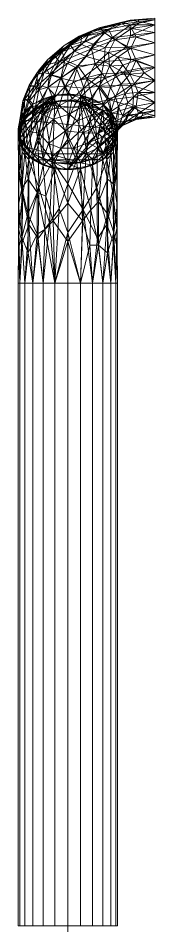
# Model space of a CAD drawing. Header units: inches. Extents: x -3325 to -59, y 5 to 733.
# Drawn here: x -334.44 to -330.48, y 573.6 to 599.96 of the extents above; entities that cross this region are included whole.
import ezdxf

# ---------------------------------------------------------------- set-up
doc = ezdxf.new("R2010")
doc.units = ezdxf.units.IN
doc.header["$MEASUREMENT"] = 0
doc.layers.add('P-PIPE', color=10, linetype='Continuous', lineweight=9)

# ---------------------------------------------------------------- blocks, each defined once
blk = doc.blocks.new('Elbow - Welded - Generic - Standard-1134765-06 - Fifth Level')
at = {"layer": 'P-PIPE'}
mesh = blk.add_polyface(dxfattribs=at)
corners = [(0.766, 2.798), (-0.197, 2.059), (-1.317, 1.595), (-2.52, 1.437), (-2.52, 1.388, 0.372), (-2.52, 1.244, 0.719), (-2.52, 1.016, 1.016), (-2.52, 0.719, 1.244), (-2.52, 0.372, 1.388), (-2.52, 0, 1.437), (-2.52, -0.372, 1.388), (-2.52, -0.719, 1.244), (-2.52, -1.016, 1.016), (-2.52, -1.244, 0.719), (-2.52, -1.388, 0.372), (-2.52, -1.437), (-1.053, -1.293), (0.358, -0.865), (1.658, -0.17), (2.798, 0.766), (2.763, 0.8, 0.372), (2.662, 0.902, 0.719), (2.5, 1.063, 1.016), (2.29, 1.274, 1.244), (2.045, 1.519, 1.388), (1.782, 1.782, 1.437), (1.519, 2.045, 1.388), (1.274, 2.29, 1.244), (1.063, 2.5, 1.016), (0.902, 2.662, 0.719), (0.8, 2.763, 0.372), (0.253, -0.611, 0.844), (0.031, -0.075, 1.314), (-0.717, 1.731, 0.427), (-0.251, 0.606, 1.429), (-0.517, 1.249, 1.158), (-0.385, -1.054, 0.444), (1.34, -0.254, 0.528), (-0.822, -0.683, 1.126), (1.064, 0.098, 1.126), (-0.935, -0.007, 1.422), (0.69, 0.671, 1.422), (-0.163, 1.723, 0.892), (-1.062, 0.725, 1.336), (0.353, 1.333, 1.335), (-1.226, -1.034, 0.861), (1.598, 0.136, 0.861), (-1.416, 1.255, 0.888), (-1.419, 1.416, 0.637), (-0.398, 1.765, 0.668), (-1.348, -0.46, 1.321), (1.279, 0.627, 1.321), (1.029, -0.523, 0.248), (-1.497, 0.262, 1.427), (0.873, 1.244, 1.427), (-1.638, 0.94, 1.148), (0.494, 1.822, 1.148)]
mesh.append_faces([[corners[k] for k in face] for face in [(16, 14, 15)]], dxfattribs={"vtx0": -1})
mesh.append_faces([[corners[k] for k in face] for face in [(6, 47, 5), (5, 48, 4), (17, 36, 16), (21, 37, 20), (2, 33, 1), (30, 49, 29)]], dxfattribs={"vtx0": -1, "vtx1": -1})
mesh.append_faces([[corners[k] for k in face] for face in [(36, 14, 16), (50, 38, 32), (40, 34, 53), (39, 46, 22), (47, 35, 42), (43, 35, 55), (37, 21, 46), (4, 33, 2), (1, 33, 30), (36, 17, 52), (31, 45, 36), (36, 45, 13), (33, 48, 49), (34, 40, 41), (44, 27, 56), (36, 37, 31), (53, 43, 8), (39, 23, 51), (34, 54, 44), (34, 44, 43), (47, 48, 5), (38, 39, 32), (39, 38, 31), (30, 33, 49), (41, 25, 54), (50, 40, 10), (56, 42, 35), (32, 51, 41), (44, 35, 43), (46, 39, 31), (32, 41, 40), (52, 20, 37), (38, 45, 31), (45, 38, 12), (37, 46, 31), (47, 6, 55), (49, 48, 47), (49, 47, 42), (4, 48, 33), (42, 29, 49), (38, 50, 11), (40, 50, 32), (41, 51, 24), (39, 51, 32), (20, 52, 18), (36, 52, 37), (40, 53, 9), (43, 53, 34), (44, 54, 26), (41, 54, 34), (43, 55, 7), (47, 55, 35), (42, 56, 28), (44, 56, 35)]], dxfattribs={"vtx0": -1, "vtx1": -1, "vtx2": -1})
mesh.append_faces([[corners[k] for k in face] for face in [(45, 12, 13), (52, 17, 18), (41, 24, 25)]], dxfattribs={"vtx0": -1, "vtx2": -1})
mesh.append_faces([[corners[k] for k in face] for face in [(0, 1, 30)]], dxfattribs={"vtx1": -1})
mesh.append_faces([[corners[k] for k in face] for face in [(23, 24, 51), (11, 12, 38), (9, 10, 40), (10, 11, 50), (7, 8, 43), (6, 7, 55), (27, 28, 56), (21, 22, 46), (8, 9, 53), (25, 26, 54), (22, 23, 39), (13, 14, 36), (28, 29, 42), (26, 27, 44)]], dxfattribs={"vtx1": -1, "vtx2": -1})
mesh.append_faces([[corners[k] for k in face] for face in [(2, 3, 4), (18, 19, 20)]], dxfattribs={"vtx2": -1})
mesh = blk.add_polyface(dxfattribs=at)
corners = [(2.798, 0.766), (1.658, -0.17), (0.358, -0.865), (-1.053, -1.293), (-2.52, -1.437), (-2.52, -1.388, -0.372), (-2.52, -1.244, -0.719), (-2.52, -1.016, -1.016), (-2.52, -0.719, -1.244), (-2.52, -0.372, -1.388), (-2.52, 0, -1.437), (-2.52, 0.372, -1.388), (-2.52, 0.719, -1.244), (-2.52, 1.016, -1.016), (-2.52, 1.244, -0.719), (-2.52, 1.388, -0.372), (-2.52, 1.437), (-1.317, 1.595), (-0.197, 2.059), (0.766, 2.798), (0.8, 2.763, -0.372), (0.902, 2.662, -0.719), (1.063, 2.5, -1.016), (1.274, 2.29, -1.244), (1.519, 2.045, -1.388), (1.782, 1.782, -1.437), (2.045, 1.519, -1.388), (2.29, 1.274, -1.244), (2.5, 1.063, -1.016), (2.662, 0.902, -0.719), (2.763, 0.8, -0.372), (0.253, -0.611, -0.844), (0.031, -0.075, -1.314), (-0.717, 1.731, -0.427), (-0.251, 0.606, -1.429), (-0.517, 1.249, -1.158), (1.018, -0.473, -0.444), (-0.768, -1.127, -0.528), (1.064, 0.098, -1.126), (-0.822, -0.683, -1.126), (0.666, 0.657, -1.422), (-0.962, -0.013, -1.422), (-1.104, 1.334, -0.892), (0.238, 1.264, -1.336), (-1.192, 0.693, -1.335), (-1.226, -1.034, -0.861), (1.598, 0.136, -0.861), (0.114, 1.888, -0.888), (0.002, 2.005, -0.637), (-0.967, 1.53, -0.668), (-1.348, -0.46, -1.321), (1.279, 0.627, -1.321), (-0.358, -1.097, -0.248), (-1.497, 0.262, -1.427), (0.873, 1.244, -1.427), (-1.638, 0.94, -1.148), (0.494, 1.822, -1.148)]
mesh.append_faces([[corners[k] for k in face] for face in [(13, 55, 12), (10, 41, 9), (22, 47, 21), (23, 56, 22), (29, 46, 28), (15, 49, 14)]], dxfattribs={"vtx0": -1, "vtx1": -1})
mesh.append_faces([[corners[k] for k in face] for face in [(15, 33, 49), (37, 6, 45), (33, 15, 17), (50, 39, 8), (35, 55, 42), (34, 40, 41), (36, 2, 52), (39, 45, 7), (36, 46, 29), (37, 31, 36), (37, 45, 31), (34, 53, 44), (44, 12, 55), (34, 44, 43), (54, 43, 24), (42, 47, 35), (43, 35, 56), (32, 41, 40), (31, 46, 36), (33, 48, 49), (54, 40, 34), (38, 32, 51), (32, 50, 41), (35, 43, 44), (36, 30, 1), (45, 39, 31), (39, 38, 31), (38, 39, 32), (5, 37, 52), (51, 40, 26), (41, 10, 53), (18, 20, 33), (47, 48, 21), (46, 38, 28), (38, 46, 31), (47, 22, 56), (49, 48, 47), (49, 47, 42), (20, 48, 33), (42, 14, 49), (41, 50, 9), (39, 50, 32), (38, 51, 27), (40, 51, 32), (5, 52, 3), (36, 52, 37), (44, 53, 11), (41, 53, 34), (40, 54, 25), (43, 54, 34), (42, 55, 13), (44, 55, 35), (43, 56, 23), (47, 56, 35)]], dxfattribs={"vtx0": -1, "vtx1": -1, "vtx2": -1})
mesh.append_faces([[corners[k] for k in face] for face in [(37, 5, 6), (50, 8, 9), (39, 7, 8), (52, 2, 3), (33, 17, 18), (48, 20, 21)]], dxfattribs={"vtx0": -1, "vtx2": -1})
mesh.append_faces([[corners[k] for k in face] for face in [(16, 17, 15), (0, 1, 30)]], dxfattribs={"vtx1": -1})
mesh.append_faces([[corners[k] for k in face] for face in [(11, 12, 44), (23, 24, 43), (10, 11, 53), (6, 7, 45), (13, 14, 42), (29, 30, 36), (25, 26, 40), (24, 25, 54), (1, 2, 36), (26, 27, 51), (27, 28, 38)]], dxfattribs={"vtx1": -1, "vtx2": -1})
mesh.append_faces([[corners[k] for k in face] for face in [(3, 4, 5), (18, 19, 20)]], dxfattribs={"vtx2": -1})
mesh = blk.add_polyface(dxfattribs=at)
corners = [(2.798, 0.766), (2.763, 0.8, -0.372), (2.662, 0.902, -0.719), (2.5, 1.063, -1.016), (2.29, 1.274, -1.244), (2.045, 1.519, -1.388), (1.782, 1.782, -1.437), (1.519, 2.045, -1.388), (1.274, 2.29, -1.244), (1.063, 2.5, -1.016), (0.902, 2.662, -0.719), (0.8, 2.763, -0.372), (0.766, 2.798), (0.8, 2.763, 0.372), (0.902, 2.662, 0.719), (1.063, 2.5, 1.016), (1.274, 2.29, 1.244), (1.519, 2.045, 1.388), (1.782, 1.782, 1.437), (2.045, 1.519, 1.388), (2.29, 1.274, 1.244), (2.5, 1.063, 1.016), (2.662, 0.902, 0.719), (2.763, 0.8, 0.372)]
mesh.append_faces([[corners[k] for k in face] for face in [(10, 8, 9), (4, 2, 3), (2, 0, 1), (20, 18, 19)]], dxfattribs={"vtx0": -1})
mesh.append_faces([[corners[k] for k in face] for face in [(15, 17, 14), (21, 12, 20), (18, 20, 17)]], dxfattribs={"vtx0": -1, "vtx1": -1})
mesh.append_faces([[corners[k] for k in face] for face in [(2, 6, 8), (2, 8, 10), (10, 21, 2), (4, 6, 2), (2, 21, 0), (20, 12, 14), (20, 14, 17), (10, 12, 21)]], dxfattribs={"vtx0": -1, "vtx1": -1, "vtx2": -1})
mesh.append_faces([[corners[k] for k in face] for face in [(23, 0, 22)]], dxfattribs={"vtx1": -1})
mesh.append_faces([[corners[k] for k in face] for face in [(21, 22, 0)]], dxfattribs={"vtx1": -1, "vtx2": -1})
mesh.append_faces([[corners[k] for k in face] for face in [(6, 7, 8), (4, 5, 6), (10, 11, 12), (12, 13, 14), (15, 16, 17)]], dxfattribs={"vtx2": -1})
mesh = blk.add_polyface(dxfattribs=at)
corners = [(-2.52, -1.437), (-2.52, -1.388, 0.372), (-2.52, -1.244, 0.719), (-2.52, -1.016, 1.016), (-2.52, -0.719, 1.244), (-2.52, -0.372, 1.388), (-2.52, 0, 1.437), (-2.52, 0.372, 1.388), (-2.52, 0.719, 1.244), (-2.52, 1.016, 1.016), (-2.52, 1.244, 0.719), (-2.52, 1.388, 0.372), (-2.52, 1.437), (-2.52, 1.388, -0.372), (-2.52, 1.244, -0.719), (-2.52, 1.016, -1.016), (-2.52, 0.719, -1.244), (-2.52, 0.372, -1.388), (-2.52, 0, -1.437), (-2.52, -0.372, -1.388), (-2.52, -0.719, -1.244), (-2.52, -1.016, -1.016), (-2.52, -1.244, -0.719), (-2.52, -1.388, -0.372)]
mesh.append_faces([[corners[k] for k in face] for face in [(16, 22, 14, 15), (13, 1, 12)]], dxfattribs={"vtx0": -1, "vtx1": -1})
mesh.append_faces([[corners[k] for k in face] for face in [(4, 7, 12, 3)]], dxfattribs={"vtx0": -1, "vtx1": -1, "vtx2": -1})
mesh.append_faces([[corners[k] for k in face] for face in [(14, 0, 1, 13)]], dxfattribs={"vtx0": -1, "vtx2": -1})
mesh.append_faces([[corners[k] for k in face] for face in [(12, 7, 8, 9)]], dxfattribs={"vtx0": -1, "vtx3": -1})
mesh.append_faces([[corners[k] for k in face] for face in [(17, 18, 22, 16), (18, 19, 22)]], dxfattribs={"vtx1": -1, "vtx2": -1})
mesh.append_faces([[corners[k] for k in face] for face in [(20, 21, 22, 19), (10, 11, 12, 9)]], dxfattribs={"vtx2": -1})
mesh.append_faces([[corners[k] for k in face] for face in [(22, 23, 0, 14), (1, 2, 3, 12)]], dxfattribs={"vtx2": -1, "vtx3": -1})
mesh.append_faces([[corners[k] for k in face] for face in [(4, 5, 6, 7)]], dxfattribs={"vtx3": -1})
blk = doc.blocks.new('Elbow - Welded - Generic - Standard-1127339-06 - Fifth Level')
at = {"layer": 'P-PIPE'}
mesh = blk.add_polyface(dxfattribs=at)
corners = [(-1.437, 2.52), (-1.582, 1.978), (-1.978, 1.582), (-2.52, 1.437), (-2.52, 1.388, 0.372), (-2.52, 1.244, 0.719), (-2.52, 1.016, 1.016), (-2.52, 0.719, 1.244), (-2.52, 0.372, 1.388), (-2.52, 0, 1.437), (-2.52, -0.372, 1.388), (-2.52, -0.719, 1.244), (-2.52, -1.016, 1.016), (-2.52, -1.244, 0.719), (-2.52, -1.388, 0.372), (-2.52, -1.437), (-1.297, -1.243), (-0.194, -0.681), (0.681, 0.194), (1.243, 1.297), (1.437, 2.52), (1.388, 2.52, 0.372), (1.244, 2.52, 0.719), (1.016, 2.52, 1.016), (0.719, 2.52, 1.244), (0.372, 2.52, 1.388), (0, 2.52, 1.437), (-0.372, 2.52, 1.388), (-0.719, 2.52, 1.244), (-1.016, 2.52, 1.016), (-1.244, 2.52, 0.719), (-1.388, 2.52, 0.372), (-0.124, 0.124, 1.145), (-0.941, 0.941, 1.408), (-1.055, -0.959, 0.7), (-1.443, 1.443, 1.035), (0.959, 1.055, 0.7), (0.064, 1.205, 1.386), (-1.205, -0.064, 1.386), (-1.676, 1.676, 0.552), (-0.585, 1.717, 1.373), (-1.717, 0.585, 1.373), (-1.621, -0.853, 1.06), (0.853, 1.621, 1.06), (-1.704, -1.281, 0.44), (1.281, 1.704, 0.44), (-1.181, 1.979, 0.952), (-1.979, 1.181, 0.952), (-0.175, 1.879, 1.434), (-1.879, 0.175, 1.434), (-1.832, -0.563, 1.287), (-0.931, -0.418, 1.18), (0.563, 1.832, 1.287), (0.418, 0.931, 1.18), (-1.835, -1.132, 0.797), (1.132, 1.835, 0.797), (-0.997, 1.643, 1.218), (-1.643, 0.997, 1.218), (0.186, -0.186, 0.597), (0.208, 1.901, 1.41), (-1.901, -0.208, 1.41), (-0.434, 1.242, 1.435), (-0.698, 0.527, 1.426), (-1.813, -1.325), (1.325, 1.813), (-1.738, 1.738, 0.259), (-2.05, 1.479, 0.408), (-1.479, 2.05, 0.408), (-1.941, 1.39, 0.707), (-1.39, 1.941, 0.707), (-1.266, 0.429, 1.435), (0.426, 0.379, 0.898), (-0.379, -0.426, 0.898), (-1.585, 1.569, 0.81), (-0.745, -0.962), (-0.531, -0.842, 0.379), (0.962, 0.745), (0.842, 0.531, 0.379), (0.006, -0.482, 0.309), (0.244, -0.244), (0.474, -0.016, 0.305), (-0.245, -0.569, 0.577), (0.567, 0.236, 0.569), (-1.078, -1.129, 0.308), (1.129, 1.078, 0.308), (-0.551, 0.161, 1.327), (-0.035, 0.615, 1.301), (-0.866, 2.121, 1.181), (-2.121, 0.866, 1.181), (-0.269, 0.779, 1.4), (-0.527, 2.181, 1.348), (-2.181, 0.527, 1.348), (-0.877, 1.348, 1.346), (-1.239, 1.239, 1.25), (-1.346, 0.88, 1.346), (0.252, 0.466, 1.096), (0.718, 0.974, 0.962), (0.078, -0.078, 0.857), (-0.466, -0.252, 1.096), (-0.974, -0.713, 0.967)]
mesh.append_faces([[corners[k] for k in face] for face in [(16, 44, 63), (14, 44, 13), (13, 54, 12), (26, 59, 25), (31, 69, 30), (2, 65, 1), (1, 67, 0), (30, 46, 29), (11, 50, 10), (17, 75, 74), (64, 45, 19), (76, 77, 18), (19, 84, 76)]], dxfattribs={"vtx0": -1, "vtx1": -1})
mesh.append_faces([[corners[k] for k in face] for face in [(44, 54, 13), (80, 78, 79), (14, 63, 44), (49, 41, 91), (92, 40, 56), (53, 95, 96), (42, 50, 11), (61, 33, 62), (34, 44, 83), (38, 50, 51), (41, 49, 70), (69, 73, 46), (47, 68, 5), (95, 71, 96), (39, 66, 68), (46, 56, 87), (35, 47, 57), (39, 65, 66), (24, 52, 43), (89, 85, 86), (55, 36, 45), (54, 34, 42), (27, 90, 48), (45, 64, 21), (76, 84, 77), (55, 45, 22), (56, 46, 35), (94, 92, 93), (41, 57, 88), (1, 65, 67), (43, 52, 53), (31, 67, 69), (97, 58, 82), (77, 84, 36), (68, 73, 39), (40, 61, 48), (40, 92, 61), (59, 48, 37), (60, 49, 9), (38, 62, 70), (51, 50, 42), (60, 50, 38), (99, 72, 98), (51, 98, 85), (59, 52, 25), (53, 52, 37), (86, 53, 37), (32, 98, 97), (34, 54, 44), (42, 12, 54), (23, 43, 55), (36, 55, 43), (35, 57, 93), (40, 90, 87), (47, 6, 88), (94, 33, 92), (82, 36, 71), (51, 99, 98), (48, 59, 26), (52, 59, 37), (50, 60, 10), (49, 60, 38), (33, 94, 70), (37, 48, 61), (85, 62, 38), (61, 62, 89), (67, 65, 39), (2, 66, 65), (67, 39, 69), (68, 66, 4), (73, 47, 35), (69, 39, 73), (30, 69, 46), (38, 70, 49), (33, 70, 62), (82, 58, 80), (43, 96, 36), (99, 51, 42), (81, 34, 75), (47, 73, 68), (73, 35, 46), (74, 75, 83), (17, 78, 75), (75, 78, 81), (45, 84, 19), (18, 77, 80), (80, 58, 78), (81, 78, 58), (77, 82, 80), (97, 81, 58), (34, 81, 72), (36, 82, 77), (97, 82, 71), (34, 83, 75), (16, 83, 44), (36, 84, 45), (51, 85, 38), (86, 85, 32), (86, 32, 95), (89, 86, 37), (46, 87, 29), (40, 87, 56), (88, 7, 91), (47, 88, 57), (61, 89, 37), (85, 89, 62), (87, 90, 28), (48, 90, 40), (49, 91, 8), (88, 91, 41), (93, 92, 56), (61, 92, 33), (35, 93, 56), (93, 57, 94), (57, 41, 94), (70, 94, 41), (86, 95, 53), (97, 95, 32), (53, 96, 43), (71, 36, 96), (97, 71, 95), (81, 97, 72), (97, 98, 72), (85, 98, 32), (42, 34, 99), (34, 72, 99)]], dxfattribs={"vtx0": -1, "vtx1": -1, "vtx2": -1})
mesh.append_faces([[corners[k] for k in face] for face in [(42, 11, 12), (83, 16, 74), (47, 5, 6), (60, 9, 10), (43, 23, 24), (45, 21, 22), (52, 24, 25), (87, 28, 29), (90, 27, 28), (68, 4, 5), (67, 31, 0), (78, 17, 79)]], dxfattribs={"vtx0": -1, "vtx2": -1})
mesh.append_faces([[corners[k] for k in face] for face in [(7, 8, 91), (3, 4, 66), (6, 7, 88), (2, 3, 66), (26, 27, 48), (22, 23, 55), (8, 9, 49), (79, 18, 80)]], dxfattribs={"vtx1": -1, "vtx2": -1})
mesh.append_faces([[corners[k] for k in face] for face in [(14, 15, 63), (64, 20, 21)]], dxfattribs={"vtx2": -1})
mesh = blk.add_polyface(dxfattribs=at)
corners = [(1.437, 2.52), (1.243, 1.297), (0.681, 0.194), (-0.194, -0.681), (-1.297, -1.243), (-2.52, -1.437), (-2.52, -1.388, -0.372), (-2.52, -1.244, -0.719), (-2.52, -1.016, -1.016), (-2.52, -0.719, -1.244), (-2.52, -0.372, -1.388), (-2.52, 0, -1.437), (-2.52, 0.372, -1.388), (-2.52, 0.719, -1.244), (-2.52, 1.016, -1.016), (-2.52, 1.244, -0.719), (-2.52, 1.388, -0.372), (-2.52, 1.437), (-1.978, 1.582), (-1.582, 1.978), (-1.437, 2.52), (-1.388, 2.52, -0.372), (-1.244, 2.52, -0.719), (-1.016, 2.52, -1.016), (-0.719, 2.52, -1.244), (-0.372, 2.52, -1.388), (0, 2.52, -1.437), (0.372, 2.52, -1.388), (0.719, 2.52, -1.244), (1.016, 2.52, -1.016), (1.244, 2.52, -0.719), (1.388, 2.52, -0.372), (-0.375, 0.375, -1.342), (-1.211, 1.211, -1.272), (0.655, 0.894, -0.984), (-0.894, -0.655, -0.984), (-1.661, 1.661, -0.601), (-1.361, 0.29, -1.437), (-0.29, 1.361, -1.437), (0.527, 1.569, -1.27), (1.091, 1.558, -0.764), (-1.569, -0.527, -1.27), (-1.558, -1.091, -0.764), (-1.24, 1.8, -0.979), (-1.8, 1.24, -0.979), (-1.825, 0.562, -1.367), (-0.562, 1.825, -1.367), (0.83, 0.598, -0.514), (0.11, -0.11, -0.793), (-0.598, -0.83, -0.514), (0.877, 1.804, -1.077), (0.202, 1.84, -1.408), (0.083, 1.05, -1.358), (1.299, 1.822, -0.457), (-1.804, -0.877, -1.077), (-1.84, -0.202, -1.408), (-1.05, -0.083, -1.358), (-1.822, -1.299, -0.457), (-1.734, 1.734, -0.287), (-1.98, 0.884, -1.195), (-0.884, 1.98, -1.195), (0.167, 0.53, -1.178), (-0.392, -0.123, -1.141), (-1.471, 2.039, -0.447), (-2.039, 1.471, -0.447), (-1.382, 1.93, -0.73), (-1.93, 1.382, -0.73), (-1.813, -1.325), (1.325, 1.813), (-1.983, 0.166, -1.433), (-0.166, 1.983, -1.433), (-1.183, 0.772, -1.401), (-0.688, 0.667, -1.434), (-0.788, 1.248, -1.388), (1.122, 1.179, -0.461), (0.962, 0.745), (-1.179, -1.122, -0.461), (-0.745, -0.962), (0.374, -0.101, -0.385), (0.857, 0.493, -0.232), (-0.493, -0.857, -0.232), (-0.082, -0.528, -0.39), (-0.253, -0.513, -0.679), (-0.333, -0.356, -0.933), (-0.71, -0.75, -0.764), (0.576, 2.117, -1.305), (1.151, 2.11, -0.829), (-2.117, -0.576, -1.305), (-2.11, -1.151, -0.829), (-1.139, 2.207, -0.92), (-2.207, 1.139, -0.92), (-1.548, 1.548, -0.867), (-1.385, 1.405, -1.096), (-1.592, 1.084, -1.187), (-1.452, 0.888, -1.319), (-1.071, 1.589, -1.195), (0.893, 0.985, -0.756), (0.576, 0.437, -0.773), (0.361, 0.426, -0.99), (0.361, 1.032, -1.242), (-0.957, -0.405, -1.196), (0.244, -0.244)]
mesh.append_faces([[corners[k] for k in face] for face in [(12, 69, 11), (18, 64, 17), (7, 57, 6), (16, 64, 15), (26, 70, 25), (25, 46, 24), (27, 51, 26), (77, 80, 3), (22, 63, 21), (67, 57, 4), (2, 79, 75), (4, 76, 77)]], dxfattribs={"vtx0": -1, "vtx1": -1})
mesh.append_faces([[corners[k] for k in face] for face in [(15, 64, 66), (100, 56, 62), (57, 42, 76), (45, 37, 69), (91, 36, 65), (64, 18, 58), (50, 39, 85), (81, 82, 78), (37, 45, 71), (45, 13, 59), (57, 7, 88), (57, 67, 6), (48, 97, 78), (59, 93, 94), (87, 54, 9), (61, 52, 99), (60, 24, 46), (35, 42, 54), (40, 53, 74), (42, 35, 84), (22, 89, 65), (63, 65, 36), (51, 27, 85), (32, 52, 61), (25, 70, 46), (34, 96, 97), (34, 50, 96), (52, 38, 51), (55, 41, 87), (40, 86, 53), (41, 55, 56), (93, 33, 94), (92, 44, 91), (34, 39, 50), (72, 37, 71), (33, 73, 71), (58, 63, 36), (33, 92, 95), (79, 78, 47), (61, 62, 32), (82, 48, 78), (86, 50, 29), (50, 40, 96), (52, 51, 39), (70, 51, 38), (99, 34, 61), (52, 32, 72), (53, 31, 68), (74, 47, 96), (35, 54, 41), (88, 54, 42), (69, 55, 11), (37, 72, 56), (37, 56, 55), (56, 32, 62), (42, 84, 76), (64, 58, 36), (90, 59, 14), (44, 92, 93), (46, 73, 95), (89, 60, 43), (98, 34, 97), (82, 83, 48), (62, 61, 98), (62, 35, 100), (19, 63, 58), (64, 36, 66), (22, 65, 63), (91, 65, 43), (91, 66, 36), (66, 44, 90), (45, 69, 12), (55, 69, 37), (51, 70, 26), (46, 70, 38), (95, 73, 33), (72, 32, 56), (73, 72, 71), (52, 72, 38), (46, 38, 73), (72, 73, 38), (53, 1, 74), (79, 74, 75), (80, 76, 49), (4, 57, 76), (3, 80, 81), (78, 79, 2), (74, 79, 47), (76, 80, 77), (81, 80, 49), (81, 49, 82), (78, 101, 81), (49, 84, 82), (48, 83, 62), (84, 83, 82), (35, 62, 83), (84, 49, 76), (83, 84, 35), (50, 85, 28), (51, 85, 39), (53, 86, 30), (50, 86, 40), (55, 87, 10), (54, 87, 41), (54, 88, 8), (57, 88, 42), (60, 89, 23), (65, 89, 43), (66, 90, 15), (59, 90, 44), (92, 91, 43), (66, 91, 44), (95, 43, 60), (92, 33, 93), (33, 71, 94), (44, 93, 59), (71, 45, 94), (59, 94, 45), (43, 95, 92), (95, 60, 46), (74, 96, 40), (97, 96, 47), (78, 97, 47), (34, 98, 61), (97, 48, 98), (62, 98, 48), (52, 39, 99), (34, 99, 39), (35, 41, 100), (56, 100, 41)]], dxfattribs={"vtx0": -1, "vtx1": -1, "vtx2": -1})
mesh.append_faces([[corners[k] for k in face] for face in [(90, 14, 15), (54, 8, 9), (88, 7, 8), (87, 9, 10), (74, 1, 75), (55, 10, 11), (45, 12, 13), (53, 68, 1), (53, 30, 31), (64, 16, 17), (81, 101, 3), (78, 2, 101)]], dxfattribs={"vtx0": -1, "vtx2": -1})
mesh.append_faces([[corners[k] for k in face] for face in [(22, 23, 89), (18, 19, 58), (20, 21, 63), (29, 30, 86), (28, 29, 50), (23, 24, 60), (27, 28, 85), (13, 14, 59), (19, 20, 63)]], dxfattribs={"vtx1": -1, "vtx2": -1})
mesh.append_faces([[corners[k] for k in face] for face in [(31, 0, 68), (67, 5, 6)]], dxfattribs={"vtx2": -1})
mesh = blk.add_polyface(dxfattribs=at)
corners = [(1.437, 2.52), (1.388, 2.52, -0.372), (1.244, 2.52, -0.719), (1.016, 2.52, -1.016), (0.719, 2.52, -1.244), (0.372, 2.52, -1.388), (0, 2.52, -1.437), (-0.372, 2.52, -1.388), (-0.719, 2.52, -1.244), (-1.016, 2.52, -1.016), (-1.244, 2.52, -0.719), (-1.388, 2.52, -0.372), (-1.437, 2.52), (-1.388, 2.52, 0.372), (-1.244, 2.52, 0.719), (-1.016, 2.52, 1.016), (-0.719, 2.52, 1.244), (-0.372, 2.52, 1.388), (0, 2.52, 1.437), (0.372, 2.52, 1.388), (0.719, 2.52, 1.244), (1.016, 2.52, 1.016), (1.244, 2.52, 0.719), (1.388, 2.52, 0.372)]
mesh.append_faces([[corners[k] for k in face] for face in [(15, 12, 13, 14)]], dxfattribs={"vtx0": -1})
mesh.append_faces([[corners[k] for k in face] for face in [(6, 9, 2, 5)]], dxfattribs={"vtx0": -1, "vtx1": -1, "vtx2": -1})
mesh.append_faces([[corners[k] for k in face] for face in [(12, 17, 22, 1)]], dxfattribs={"vtx0": -1, "vtx1": -1, "vtx2": -1, "vtx3": -1})
mesh.append_faces([[corners[k] for k in face] for face in [(9, 12, 1, 2)]], dxfattribs={"vtx0": -1, "vtx1": -1, "vtx3": -1})
mesh.append_faces([[corners[k] for k in face] for face in [(0, 1, 22, 23), (19, 20, 17, 18)]], dxfattribs={"vtx1": -1})
mesh.append_faces([[corners[k] for k in face] for face in [(15, 16, 17, 12), (20, 21, 22, 17)]], dxfattribs={"vtx2": -1, "vtx3": -1})
mesh.append_faces([[corners[k] for k in face] for face in [(6, 7, 8, 9), (9, 10, 11, 12), (2, 3, 4, 5)]], dxfattribs={"vtx3": -1})
mesh = blk.add_polyface(dxfattribs=at)
corners = [(-2.52, -1.437), (-2.52, -1.388, 0.372), (-2.52, -1.244, 0.719), (-2.52, -1.016, 1.016), (-2.52, -0.719, 1.244), (-2.52, -0.372, 1.388), (-2.52, 0, 1.437), (-2.52, 0.372, 1.388), (-2.52, 0.719, 1.244), (-2.52, 1.016, 1.016), (-2.52, 1.244, 0.719), (-2.52, 1.388, 0.372), (-2.52, 1.437), (-2.52, 1.388, -0.372), (-2.52, 1.244, -0.719), (-2.52, 1.016, -1.016), (-2.52, 0.719, -1.244), (-2.52, 0.372, -1.388), (-2.52, 0, -1.437), (-2.52, -0.372, -1.388), (-2.52, -0.719, -1.244), (-2.52, -1.016, -1.016), (-2.52, -1.244, -0.719), (-2.52, -1.388, -0.372)]
mesh.append_faces([[corners[k] for k in face] for face in [(2, 0, 1)]], dxfattribs={"vtx0": -1})
mesh.append_faces([[corners[k] for k in face] for face in [(19, 22, 18)]], dxfattribs={"vtx0": -1, "vtx1": -1})
mesh.append_faces([[corners[k] for k in face] for face in [(15, 18, 22, 4)]], dxfattribs={"vtx0": -1, "vtx1": -1, "vtx2": -1, "vtx3": -1})
mesh.append_faces([[corners[k] for k in face] for face in [(7, 15, 4, 5)]], dxfattribs={"vtx0": -1, "vtx1": -1, "vtx3": -1})
mesh.append_faces([[corners[k] for k in face] for face in [(7, 12, 13)]], dxfattribs={"vtx0": -1, "vtx2": -1})
mesh.append_faces([[corners[k] for k in face] for face in [(2, 22, 23, 0)]], dxfattribs={"vtx0": -1, "vtx3": -1})
mesh.append_faces([[corners[k] for k in face] for face in [(10, 11, 9), (6, 7, 5)]], dxfattribs={"vtx1": -1})
mesh.append_faces([[corners[k] for k in face] for face in [(11, 12, 7, 9)]], dxfattribs={"vtx1": -1, "vtx2": -1, "vtx3": -1})
mesh.append_faces([[corners[k] for k in face] for face in [(16, 17, 18, 15), (20, 21, 22, 19), (7, 8, 9)]], dxfattribs={"vtx2": -1})
mesh.append_faces([[corners[k] for k in face] for face in [(13, 14, 15, 7), (2, 3, 4, 22)]], dxfattribs={"vtx2": -1, "vtx3": -1})

msp = doc.modelspace()

# ---------------------------------------------------------------- linework, layer by layer
at = {"layer": 'P-PIPE', "color": 1}
for p, q in [((-333, 596.569, 1074.046), (-333, 596.742, 1074.218)), ((-333, 596.569, 1074.046), (-333, 596.742, 1074.218)), ((-333, 573.602, 1072.264), (-333, 592.268, 1072.264)), ((-333, 573.602, 1072.264), (-333, 592.268, 1072.264))]:
    msp.add_line(p, q, dxfattribs=at)
at = {"layer": 'P-PIPE', "color": 1, "extrusion": (-9.86076e-32, -0.707107, 0.707107)}
msp.add_arc((-330.48, 1181.547, 337.627), 2.52, 90, 180, dxfattribs=at)
at = {"layer": 'P-PIPE', "color": 1, "extrusion": (1, 0, 0)}
msp.add_arc((592.268, 1078.347, -333), 6.083, 270, 315, dxfattribs=at)
at = {"layer": 'P-PIPE', "color": 1, "extrusion": (-1, 0, 0)}
msp.add_arc((-573.602, 1078.347, 333), 6.083, 270, 315, dxfattribs=at)

# ---------------------------------------------------------------- block references
at = {"layer": 'P-PIPE', "color": 1, "extrusion": (0, -0.707107, 0.707107), "rotation": 180}
msp.add_blockref('Elbow - Welded - Generic - Standard-1127339-06 - Fifth Level', (-333, 1184.067, 337.627), dxfattribs=at)
at = {"layer": 'P-PIPE', "color": 1, "extrusion": (1, 0, 0)}
msp.add_blockref('Elbow - Welded - Generic - Standard-1134765-06 - Fifth Level', (594.788, 1072.264, -333), dxfattribs=at)

# ---------------------------------------------------------------- meshes
at = {"layer": 'P-PIPE', "color": 1}
mesh = msp.add_polyface(dxfattribs=at)
corners = [(-331.563, 596.742, 1074.218), (-331.611, 597.005, 1073.955), (-331.755, 597.25, 1073.71), (-331.984, 597.461, 1073.5), (-332.281, 597.622, 1073.338), (-332.628, 597.724, 1073.236), (-333, 597.759, 1073.202), (-333.372, 597.724, 1073.236), (-333.719, 597.622, 1073.338), (-334.016, 597.461, 1073.5), (-334.245, 597.25, 1073.71), (-334.389, 597.005, 1073.955), (-334.437, 596.742, 1074.218), (-334.389, 596.479, 1074.481), (-334.245, 596.234, 1074.727), (-334.016, 596.023, 1074.937), (-333.719, 595.862, 1075.099), (-333.372, 595.76, 1075.2), (-333, 595.726, 1075.235), (-332.628, 595.76, 1075.2), (-332.281, 595.862, 1075.099), (-331.984, 596.023, 1074.937), (-331.755, 596.234, 1074.727), (-331.611, 596.479, 1074.481)]
mesh.append_faces([[corners[k] for k in face] for face in [(17, 15, 16), (11, 9, 10), (9, 7, 8), (19, 17, 18), (23, 21, 22), (5, 3, 4), (3, 1, 2)]], dxfattribs={"vtx0": -1, "color": 1})
mesh.append_faces([[corners[k] for k in face] for face in [(7, 13, 15), (7, 9, 11), (13, 7, 11), (21, 23, 5), (1, 3, 5), (23, 1, 5)]], dxfattribs={"vtx0": -1, "vtx1": -1, "vtx2": -1, "color": 1})
mesh.append_faces([[corners[k] for k in face] for face in [(15, 17, 19, 21), (7, 15, 21, 5)]], dxfattribs={"vtx0": -1, "vtx1": -1, "vtx2": -1, "vtx3": -1, "color": 1})
mesh.append_faces([[corners[k] for k in face] for face in [(0, 1, 23), (6, 7, 5)]], dxfattribs={"vtx1": -1, "color": 1})
mesh.append_faces([[corners[k] for k in face] for face in [(13, 14, 15), (11, 12, 13), (19, 20, 21)]], dxfattribs={"vtx2": -1, "color": 1})
mesh = msp.add_polyface(dxfattribs=at)
corners = [(-333, 597.586, 1073.029), (-333.372, 597.551, 1073.064), (-333.719, 597.45, 1073.165), (-334.016, 597.288, 1073.327), (-334.245, 597.078, 1073.537), (-334.389, 596.833, 1073.783), (-334.437, 596.569, 1074.046), (-334.437, 596.742, 1074.218), (-334.389, 597.005, 1073.955), (-334.245, 597.25, 1073.71), (-334.016, 597.461, 1073.5), (-333.719, 597.622, 1073.338), (-333.372, 597.724, 1073.236), (-333, 597.759, 1073.202)]
mesh.append_faces([[corners[k] for k in face] for face in [(1, 12, 13, 0)]], dxfattribs={"vtx0": -1, "color": 1})
mesh.append_faces([[corners[k] for k in face] for face in [(6, 8, 5), (4, 10, 3), (10, 4, 9), (3, 11, 2), (11, 3, 10)]], dxfattribs={"vtx0": -1, "vtx1": -1, "color": 1})
mesh.append_faces([[corners[k] for k in face] for face in [(5, 8, 9), (2, 11, 12)]], dxfattribs={"vtx0": -1, "vtx2": -1, "color": 1})
mesh.append_faces([[corners[k] for k in face] for face in [(4, 5, 9), (1, 2, 12)]], dxfattribs={"vtx1": -1, "vtx2": -1, "color": 1})
mesh.append_faces([[corners[k] for k in face] for face in [(6, 7, 8)]], dxfattribs={"vtx2": -1, "color": 1})
mesh = msp.add_polyface(dxfattribs=at)
corners = [(-331.563, 596.569, 1074.046), (-331.611, 596.306, 1074.309), (-331.755, 596.061, 1074.554), (-331.984, 595.851, 1074.764), (-332.281, 595.689, 1074.926), (-332.628, 595.588, 1075.027), (-333, 595.553, 1075.062), (-333.372, 595.588, 1075.027), (-333.719, 595.689, 1074.926), (-334.016, 595.851, 1074.764), (-334.245, 596.061, 1074.554), (-334.389, 596.306, 1074.309), (-334.437, 596.569, 1074.046), (-334.389, 596.833, 1073.783), (-334.245, 597.078, 1073.537), (-334.016, 597.288, 1073.327), (-333.719, 597.45, 1073.165), (-333.372, 597.551, 1073.064), (-333, 597.586, 1073.029), (-332.628, 597.551, 1073.064), (-332.281, 597.45, 1073.165), (-331.984, 597.288, 1073.327), (-331.755, 597.078, 1073.537), (-331.611, 596.833, 1073.783)]
mesh.append_faces([[corners[k] for k in face] for face in [(1, 23, 0), (19, 17, 18)]], dxfattribs={"vtx0": -1, "color": 1})
mesh.append_faces([[corners[k] for k in face] for face in [(9, 11, 17), (13, 15, 17), (13, 17, 11), (19, 1, 3), (19, 21, 23), (19, 23, 1)]], dxfattribs={"vtx0": -1, "vtx1": -1, "vtx2": -1, "color": 1})
mesh.append_faces([[corners[k] for k in face] for face in [(5, 7, 9, 3), (3, 9, 17, 19)]], dxfattribs={"vtx0": -1, "vtx1": -1, "vtx2": -1, "vtx3": -1, "color": 1})
mesh.append_faces([[corners[k] for k in face] for face in [(8, 9, 7), (14, 15, 13), (16, 17, 15), (6, 7, 5), (2, 3, 1), (20, 21, 19), (22, 23, 21)]], dxfattribs={"vtx1": -1, "color": 1})
mesh.append_faces([[corners[k] for k in face] for face in [(9, 10, 11), (11, 12, 13), (3, 4, 5)]], dxfattribs={"vtx2": -1, "color": 1})
mesh = msp.add_polyface(dxfattribs=at)
corners = [(-331.563, 596.569, 1074.046), (-331.611, 596.833, 1073.783), (-331.755, 597.078, 1073.537), (-331.984, 597.288, 1073.327), (-332.281, 597.45, 1073.165), (-332.628, 597.551, 1073.064), (-333, 597.586, 1073.029), (-333, 597.759, 1073.202), (-332.628, 597.724, 1073.236), (-332.281, 597.622, 1073.338), (-331.984, 597.461, 1073.5), (-331.755, 597.25, 1073.71), (-331.611, 597.005, 1073.955), (-331.563, 596.742, 1074.218)]
mesh.append_faces([[corners[k] for k in face] for face in [(4, 10, 3), (10, 4, 9), (3, 11, 2), (2, 12, 1), (11, 3, 10)]], dxfattribs={"vtx0": -1, "vtx1": -1, "color": 1})
mesh.append_faces([[corners[k] for k in face] for face in [(5, 8, 9), (2, 11, 12), (1, 12, 13)]], dxfattribs={"vtx0": -1, "vtx2": -1, "color": 1})
mesh.append_faces([[corners[k] for k in face] for face in [(4, 5, 9)]], dxfattribs={"vtx1": -1, "vtx2": -1, "color": 1})
mesh.append_faces([[corners[k] for k in face] for face in [(6, 7, 8, 5), (13, 0, 1)]], dxfattribs={"vtx2": -1, "color": 1})
mesh = msp.add_polyface(dxfattribs=at)
corners = [(-334.437, 596.569, 1074.046), (-334.389, 596.306, 1074.309), (-334.245, 596.061, 1074.554), (-334.016, 595.851, 1074.764), (-333.719, 595.689, 1074.926), (-333.372, 595.588, 1075.027), (-333, 595.553, 1075.062), (-333, 595.726, 1075.235), (-333.372, 595.76, 1075.2), (-333.719, 595.862, 1075.099), (-334.016, 596.023, 1074.937), (-334.245, 596.234, 1074.727), (-334.389, 596.479, 1074.481), (-334.437, 596.742, 1074.218)]
mesh.append_faces([[corners[k] for k in face] for face in [(6, 8, 5), (4, 10, 3), (10, 4, 9)]], dxfattribs={"vtx0": -1, "vtx1": -1, "color": 1})
mesh.append_faces([[corners[k] for k in face] for face in [(5, 8, 9), (2, 11, 12), (1, 12, 13), (11, 2, 3, 10)]], dxfattribs={"vtx0": -1, "vtx2": -1, "color": 1})
mesh.append_faces([[corners[k] for k in face] for face in [(0, 1, 13)]], dxfattribs={"vtx1": -1, "color": 1})
mesh.append_faces([[corners[k] for k in face] for face in [(4, 5, 9), (1, 2, 12)]], dxfattribs={"vtx1": -1, "vtx2": -1, "color": 1})
mesh.append_faces([[corners[k] for k in face] for face in [(6, 7, 8)]], dxfattribs={"vtx2": -1, "color": 1})
mesh = msp.add_polyface(dxfattribs=at)
corners = [(-333, 595.553, 1075.062), (-332.628, 595.588, 1075.027), (-332.281, 595.689, 1074.926), (-331.984, 595.851, 1074.764), (-331.755, 596.061, 1074.554), (-331.611, 596.306, 1074.309), (-331.563, 596.569, 1074.046), (-331.563, 596.742, 1074.218), (-331.611, 596.479, 1074.481), (-331.755, 596.234, 1074.727), (-331.984, 596.023, 1074.937), (-332.281, 595.862, 1075.099), (-332.628, 595.76, 1075.2), (-333, 595.726, 1075.235)]
mesh.append_faces([[corners[k] for k in face] for face in [(6, 8, 5), (3, 11, 2), (11, 3, 10)]], dxfattribs={"vtx0": -1, "vtx1": -1, "color": 1})
mesh.append_faces([[corners[k] for k in face] for face in [(5, 8, 9), (10, 3, 4, 9), (2, 11, 12), (1, 12, 13)]], dxfattribs={"vtx0": -1, "vtx2": -1, "color": 1})
mesh.append_faces([[corners[k] for k in face] for face in [(0, 1, 13)]], dxfattribs={"vtx1": -1, "color": 1})
mesh.append_faces([[corners[k] for k in face] for face in [(4, 5, 9), (1, 2, 12)]], dxfattribs={"vtx1": -1, "vtx2": -1, "color": 1})
mesh.append_faces([[corners[k] for k in face] for face in [(6, 7, 8)]], dxfattribs={"vtx2": -1, "color": 1})
mesh = msp.add_polyface(dxfattribs=at)
corners = [(-331.563, 592.268, 1072.264), (-331.611, 592.268, 1071.892), (-331.755, 592.268, 1071.545), (-331.984, 592.268, 1071.247), (-332.281, 592.268, 1071.019), (-332.628, 592.268, 1070.875), (-333, 592.268, 1070.826), (-333.372, 592.268, 1070.875), (-333.719, 592.268, 1071.019), (-334.016, 592.268, 1071.247), (-334.245, 592.268, 1071.545), (-334.389, 592.268, 1071.892), (-334.437, 592.268, 1072.264), (-334.389, 592.268, 1072.636), (-334.245, 592.268, 1072.983), (-334.016, 592.268, 1073.28), (-333.719, 592.268, 1073.509), (-333.372, 592.268, 1073.652), (-333, 592.268, 1073.701), (-332.628, 592.268, 1073.652), (-332.281, 592.268, 1073.509), (-331.984, 592.268, 1073.28), (-331.755, 592.268, 1072.983), (-331.611, 592.268, 1072.636)]
mesh.append_faces([[corners[k] for k in face] for face in [(13, 11, 12), (16, 14, 15), (19, 17, 18), (1, 23, 0)]], dxfattribs={"vtx0": -1, "color": 1})
mesh.append_faces([[corners[k] for k in face] for face in [(7, 17, 5, 6), (4, 22, 2, 3), (20, 4, 19)]], dxfattribs={"vtx0": -1, "vtx1": -1, "color": 1})
mesh.append_faces([[corners[k] for k in face] for face in [(14, 8, 11, 13)]], dxfattribs={"vtx0": -1, "vtx1": -1, "vtx2": -1, "color": 1})
mesh.append_faces([[corners[k] for k in face] for face in [(7, 16, 17)]], dxfattribs={"vtx0": -1, "vtx2": -1, "color": 1})
mesh.append_faces([[corners[k] for k in face] for face in [(16, 7, 8, 14), (19, 4, 5, 17)]], dxfattribs={"vtx0": -1, "vtx2": -1, "vtx3": -1, "color": 1})
mesh.append_faces([[corners[k] for k in face] for face in [(1, 2, 22, 23)]], dxfattribs={"vtx1": -1, "vtx3": -1, "color": 1})
mesh.append_faces([[corners[k] for k in face] for face in [(20, 21, 22, 4)]], dxfattribs={"vtx2": -1, "vtx3": -1, "color": 1})
mesh.append_faces([[corners[k] for k in face] for face in [(8, 9, 10, 11)]], dxfattribs={"vtx3": -1, "color": 1})
mesh = msp.add_polyface(dxfattribs=at)
corners = [(-334.437, 573.602, 1072.264), (-334.389, 573.602, 1072.636), (-334.245, 573.602, 1072.983), (-334.016, 573.602, 1073.28), (-333.719, 573.602, 1073.509), (-333.372, 573.602, 1073.652), (-333, 573.602, 1073.701), (-333, 592.268, 1073.701), (-333.372, 592.268, 1073.652), (-333.719, 592.268, 1073.509), (-334.016, 592.268, 1073.28), (-334.245, 592.268, 1072.983), (-334.389, 592.268, 1072.636), (-334.437, 592.268, 1072.264)]
mesh.append_faces([[corners[k] for k in face] for face in [(7, 8, 5, 6)]], dxfattribs={"vtx1": -1, "color": 1})
mesh.append_faces([[corners[k] for k in face] for face in [(8, 9, 4, 5), (3, 4, 9, 10), (11, 12, 1, 2), (2, 3, 10, 11)]], dxfattribs={"vtx1": -1, "vtx3": -1, "color": 1})
mesh.append_faces([[corners[k] for k in face] for face in [(12, 13, 0, 1)]], dxfattribs={"vtx3": -1, "color": 1})
mesh = msp.add_polyface(dxfattribs=at)
corners = [(-333, 573.602, 1070.826), (-333.372, 573.602, 1070.875), (-333.719, 573.602, 1071.019), (-334.016, 573.602, 1071.247), (-334.245, 573.602, 1071.545), (-334.389, 573.602, 1071.892), (-334.437, 573.602, 1072.264), (-334.437, 592.268, 1072.264), (-334.389, 592.268, 1071.892), (-334.245, 592.268, 1071.545), (-334.016, 592.268, 1071.247), (-333.719, 592.268, 1071.019), (-333.372, 592.268, 1070.875), (-333, 592.268, 1070.826)]
mesh.append_faces([[corners[k] for k in face] for face in [(7, 8, 5, 6)]], dxfattribs={"vtx1": -1, "color": 1})
mesh.append_faces([[corners[k] for k in face] for face in [(8, 9, 4, 5), (3, 4, 9, 10), (11, 12, 1, 2), (2, 3, 10, 11)]], dxfattribs={"vtx1": -1, "vtx3": -1, "color": 1})
mesh.append_faces([[corners[k] for k in face] for face in [(12, 13, 0, 1)]], dxfattribs={"vtx3": -1, "color": 1})
mesh = msp.add_polyface(dxfattribs=at)
corners = [(-333, 573.602, 1073.701), (-332.628, 573.602, 1073.652), (-332.281, 573.602, 1073.509), (-331.984, 573.602, 1073.28), (-331.755, 573.602, 1072.983), (-331.611, 573.602, 1072.636), (-331.563, 573.602, 1072.264), (-331.563, 592.268, 1072.264), (-331.611, 592.268, 1072.636), (-331.755, 592.268, 1072.983), (-331.984, 592.268, 1073.28), (-332.281, 592.268, 1073.509), (-332.628, 592.268, 1073.652), (-333, 592.268, 1073.701)]
mesh.append_faces([[corners[k] for k in face] for face in [(8, 9, 4, 5), (3, 4, 9, 10), (11, 12, 1, 2), (2, 3, 10, 11)]], dxfattribs={"vtx1": -1, "vtx3": -1, "color": 1})
mesh.append_faces([[corners[k] for k in face] for face in [(6, 7, 8, 5)]], dxfattribs={"vtx2": -1, "color": 1})
mesh.append_faces([[corners[k] for k in face] for face in [(12, 13, 0, 1)]], dxfattribs={"vtx3": -1, "color": 1})
mesh = msp.add_polyface(dxfattribs=at)
corners = [(-331.563, 573.602, 1072.264), (-331.611, 573.602, 1071.892), (-331.755, 573.602, 1071.545), (-331.984, 573.602, 1071.247), (-332.281, 573.602, 1071.019), (-332.628, 573.602, 1070.875), (-333, 573.602, 1070.826), (-333, 592.268, 1070.826), (-332.628, 592.268, 1070.875), (-332.281, 592.268, 1071.019), (-331.984, 592.268, 1071.247), (-331.755, 592.268, 1071.545), (-331.611, 592.268, 1071.892), (-331.563, 592.268, 1072.264)]
mesh.append_faces([[corners[k] for k in face] for face in [(7, 8, 5, 6)]], dxfattribs={"vtx1": -1, "color": 1})
mesh.append_faces([[corners[k] for k in face] for face in [(8, 9, 4, 5), (3, 4, 9, 10), (11, 12, 1, 2), (2, 3, 10, 11)]], dxfattribs={"vtx1": -1, "vtx3": -1, "color": 1})
mesh.append_faces([[corners[k] for k in face] for face in [(12, 13, 0, 1)]], dxfattribs={"vtx3": -1, "color": 1})
mesh = msp.add_polyface(dxfattribs=at)
corners = [(-331.563, 573.602, 1072.264), (-331.611, 573.602, 1072.636), (-331.755, 573.602, 1072.983), (-331.984, 573.602, 1073.28), (-332.281, 573.602, 1073.509), (-332.628, 573.602, 1073.652), (-333, 573.602, 1073.701), (-333.372, 573.602, 1073.652), (-333.719, 573.602, 1073.509), (-334.016, 573.602, 1073.28), (-334.245, 573.602, 1072.983), (-334.389, 573.602, 1072.636), (-334.437, 573.602, 1072.264), (-334.389, 573.602, 1071.892), (-334.245, 573.602, 1071.545), (-334.016, 573.602, 1071.247), (-333.719, 573.602, 1071.019), (-333.372, 573.602, 1070.875), (-333, 573.602, 1070.826), (-332.628, 573.602, 1070.875), (-332.281, 573.602, 1071.019), (-331.984, 573.602, 1071.247), (-331.755, 573.602, 1071.545), (-331.611, 573.602, 1071.892)]
mesh.append_faces([[corners[k] for k in face] for face in [(19, 7, 17, 18), (22, 2, 20, 21), (5, 20, 4)]], dxfattribs={"vtx0": -1, "vtx1": -1, "color": 1})
mesh.append_faces([[corners[k] for k in face] for face in [(10, 13, 16, 8)]], dxfattribs={"vtx0": -1, "vtx1": -1, "vtx2": -1, "vtx3": -1, "color": 1})
mesh.append_faces([[corners[k] for k in face] for face in [(8, 16, 17, 7)]], dxfattribs={"vtx0": -1, "vtx2": -1, "color": 1})
mesh.append_faces([[corners[k] for k in face] for face in [(9, 10, 8), (6, 7, 5)]], dxfattribs={"vtx1": -1, "color": 1})
mesh.append_faces([[corners[k] for k in face] for face in [(22, 23, 2)]], dxfattribs={"vtx1": -1, "vtx2": -1, "color": 1})
mesh.append_faces([[corners[k] for k in face] for face in [(19, 20, 5, 7)]], dxfattribs={"vtx1": -1, "vtx2": -1, "vtx3": -1, "color": 1})
mesh.append_faces([[corners[k] for k in face] for face in [(14, 15, 16, 13), (11, 12, 13, 10)]], dxfattribs={"vtx2": -1, "color": 1})
mesh.append_faces([[corners[k] for k in face] for face in [(2, 3, 4, 20)]], dxfattribs={"vtx2": -1, "vtx3": -1, "color": 1})
mesh.append_faces([[corners[k] for k in face] for face in [(23, 0, 1, 2)]], dxfattribs={"vtx3": -1, "color": 1})

doc.saveas('drawing.dxf')
